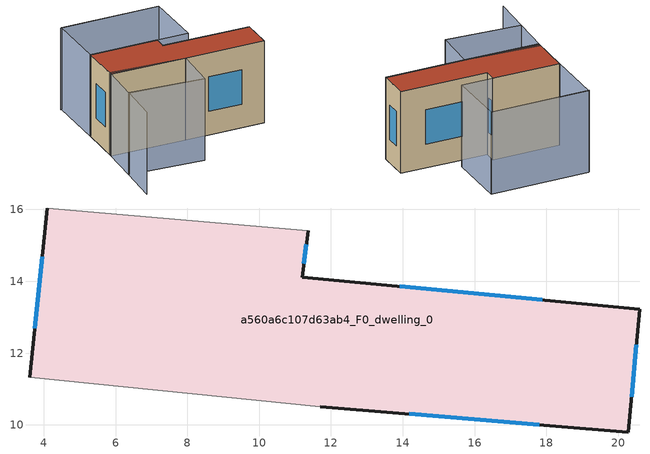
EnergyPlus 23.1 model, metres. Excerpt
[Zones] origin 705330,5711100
a560a6c107d63ab4_F0_dwelling_0
 floor ground (EU_floor_Construction): 20.28,9.8 20.6,13.22 11.2,14.11 11.36,15.41 4.1,16.04 3.61,11.33 11.7,10.51 z0
 wall outside (EU_wall_Construction): 3.61,11.33 4.1,16.04 / 11.36,15.41 11.2,14.11 20.6,13.22 20.28,9.8 11.7,10.51 z0:9
 wall adiabatic (EU_wall_Construction): 11.7,10.51 3.61,11.33 / 4.1,16.04 11.36,15.41 z0:9
 window (EU_Window_Construction): 13.92,13.86 17.88,13.48 / 20.51,12.23 20.37,10.79 / 17.8,10.01 14.18,10.31 / 3.75,12.69 3.96,14.68 / 11.32,15.04 11.25,14.49 z2.6:6.4
 roof outside (EU_roof_Construction): 20.6,13.22 20.28,9.8 11.7,10.51 3.61,11.33 4.1,16.04 11.36,15.41 11.2,14.11 z9
shading: 2.36,2.48 3.04,7 / 3.04,7 10.97,5.8 / 11.02,5.79 2.98,6.94 / 2.98,6.94 3.66,11.67 / 3.66,11.67 11.7,10.51 / 11.7,10.51 11.02,5.79 / 4.67,22.56 15.29,21.63 / 15.29,21.63 14.72,15.11 / 14.72,15.11 4.1,16.04 / 4.1,16.04 4.67,22.56 / 15.29,21.63 4.54,22.48 z0:9
[Building]
EU S2 Campaign: North Axis=0; Terrain=City; Solar Distribution=FullExterior
[Site:Location]
London: Latitude=51.5; Longitude=-0.5; Time Zone=0; Elevation=25
[SizingPeriod:WeatherFileDays]
AnnualSizingPeriod: Begin Month=1; Begin Day of Month=1; End Month=12; End Day of Month=31; Day of Week for Start Day=Monday; Use Weather File Daylight Saving Period=No; Use Weather File Rain and Snow Indicators=No
[MATERIAL]
EU_InternalMass_Material: Roughness=MediumRough; Thickness=0.1; Conductivity=1; Density=1800; Specific Heat=900; Thermal Absorptance=0.9; Solar Absorptance=0.7; Visible Absorptance=0.7
[MATERIAL:NOMASS] Roughness=MediumRough; Thermal Absorptance=0.9; Solar Absorptance=0.7; Visible Absorptance=0.7
Name | Thermal Resistance
EU_wall_NoMass | 0.724719
EU_roof_NoMass | 2.98947
EU_floor_NoMass | 2.39157
[WINDOWMATERIAL:SIMPLEGLAZINGSYSTEM]
EU_Window_SimpleGlazing: UFactor=2.63425; Solar Heat Gain Coefficient=0.76; Visible Transmittance=0.76
[CONSTRUCTION]
EU_wall_Construction: EU_wall_NoMass
EU_roof_Construction: EU_roof_NoMass
EU_floor_Construction: EU_floor_NoMass
EU_InternalMass_Construction: EU_InternalMass_Material
EU_Window_Construction: EU_Window_SimpleGlazing
[ZONE]
a560a6c107d63ab4_F0_dwelling_0: Type=1; Multiplier=1; Ceiling Height=autocalculate; Volume=610.025; Floor Area=autocalculate; Part of Total Floor Area=Yes
[INTERNALMASS]
a560a6c107d63ab4_F0_dwelling_0_EU_InternalMass: Construction=EU_InternalMass_Construction; Zone or ZoneList=a560a6c107d63ab4_F0_dwelling_0; Surface Area=67.7798
[OTHEREQUIPMENT]
EU_Step8_InternalGain_a560a6c107d63ab4_F0_dwelling_0_f000: Fuel Type=Electricity; Zone or ZoneList or Space or SpaceList=a560a6c107d63ab4_F0_dwelling_0; Schedule=EU_Step8_GainSchedule_a560a6c107d63ab4_F0_dwelling_0_f000; Design Level Calculation Method=Watts/Area; Power per Zone Floor Area=1; Fraction Latent=0; Fraction Radiant=0; Fraction Lost=0; Carbon Dioxide Generation Rate=0; EndUse Subcategory=EU_Step8_InternalGains
[ZONEVENTILATION:DESIGNFLOWRATE]
EU_ConstantAir_a560a6c107d63ab4_F0_dwelling_0: Zone or ZoneList or Space or SpaceList=a560a6c107d63ab4_F0_dwelling_0; Schedule=EU_AlwaysOn; Design Flow Rate Calculation Method=AirChanges/Hour; Air Changes per Hour=0.418135; Ventilation Type=Natural; Fan Pressure Rise=0; Fan Total Efficiency=1; Constant Term Coefficient=1; Temperature Term Coefficient=0; Velocity Term Coefficient=0; Velocity Squared Term Coefficient=0; Minimum Indoor Temperature=-100; Maximum Indoor Temperature=100; Delta Temperature=-100; Minimum Outdoor Temperature=-100; Maximum Outdoor Temperature=100; Maximum Wind Speed=40
[HVACTEMPLATE:THERMOSTAT]
EU_HeatOnly_a560a6c107d63ab4_F0_dwelling_0: Constant Heating Setpoint=20; Constant Cooling Setpoint=50
[HVACTEMPLATE:ZONE:IDEALLOADSAIRSYSTEM]
a560a6c107d63ab4_F0_dwelling_0: Template Thermostat=EU_HeatOnly_a560a6c107d63ab4_F0_dwelling_0; System Availability Schedule=EU_AlwaysOn; Maximum Heating Supply Air Temperature=50; Minimum Cooling Supply Air Temperature=13; Maximum Heating Supply Air Humidity Ratio=0.0156; Minimum Cooling Supply Air Humidity Ratio=0.0077; Heating Limit=NoLimit; Cooling Limit=NoLimit; Heating Availability Schedule=EU_AlwaysOn; Cooling Availability Schedule=EU_CoolingOff; Dehumidification Control Type=ConstantSensibleHeatRatio; Cooling Sensible Heat Ratio=0.7; Dehumidification Setpoint=60; Humidification Control Type=None; Humidification Setpoint=30; Outdoor Air Method=None; Outdoor Air Flow Rate per Person=0.00944; Outdoor Air Flow Rate per Zone Floor Area=0; Outdoor Air Flow Rate per Zone=0; Demand Controlled Ventilation Type=None; Outdoor Air Economizer Type=NoEconomizer; Heat Recovery Type=None; Sensible Heat Recovery Effectiveness=0.7; Latent Heat Recovery Effectiveness=0.65
[SIZING:ZONE]
a560a6c107d63ab4_F0_dwelling_0: Zone Cooling Design Supply Air Temperature Input Method=SupplyAirTemperature; Zone Cooling Design Supply Air Temperature=13; Zone Heating Design Supply Air Temperature Input Method=SupplyAirTemperature; Zone Heating Design Supply Air Temperature=50; Zone Cooling Design Supply Air Humidity Ratio=0.008; Zone Heating Design Supply Air Humidity Ratio=0.008; Cooling Design Air Flow Method=DesignDay; Cooling Design Air Flow Rate=0; Cooling Minimum Air Flow per Zone Floor Area=0.000762; Cooling Minimum Air Flow=0; Cooling Minimum Air Flow Fraction=0.2; Heating Design Air Flow Method=DesignDay; Heating Design Air Flow Rate=0; Heating Maximum Air Flow per Zone Floor Area=0.002032; Heating Maximum Air Flow=0.141576; Heating Maximum Air Flow Fraction=0.3; Account for Dedicated Outdoor Air System=No; Dedicated Outdoor Air System Control Strategy=NeutralSupplyAir; Dedicated Outdoor Air Low Setpoint Temperature for Design=autosize; Dedicated Outdoor Air High Setpoint Temperature for Design=autosize; Zone Load Sizing Method=Sensible Load Only No Latent Load; Zone Latent Cooling Design Supply Air Humidity Ratio Input Method=HumidityRatioDifference; Zone Cooling Design Supply Air Humidity Ratio Difference=0.005; Zone Latent Heating Design Supply Air Humidity Ratio Input Method=HumidityRatioDifference; Zone Humidification Design Supply Air Humidity Ratio Difference=0.005
[SCHEDULE:CONSTANT]
Name | Hourly Value
EU_AlwaysOn | 1
EU_CoolingOff | 0
[SCHEDULE:FILE]
EU_Step8_GainSchedule_a560a6c107d63ab4_F0_dwelling_0_f000: File=../../schedules/a560a6c107d63ab4/a560a6c107d63ab4_F0_dwelling_0_f000_gain.csv; Column Number=1; Rows to Skip at Top=0; Number of Hours of Data=8760; Column Separator=Comma; Interpolate to Timestep=No; Minutes per Item=60; Adjust Schedule for Daylight Savings=Yes
